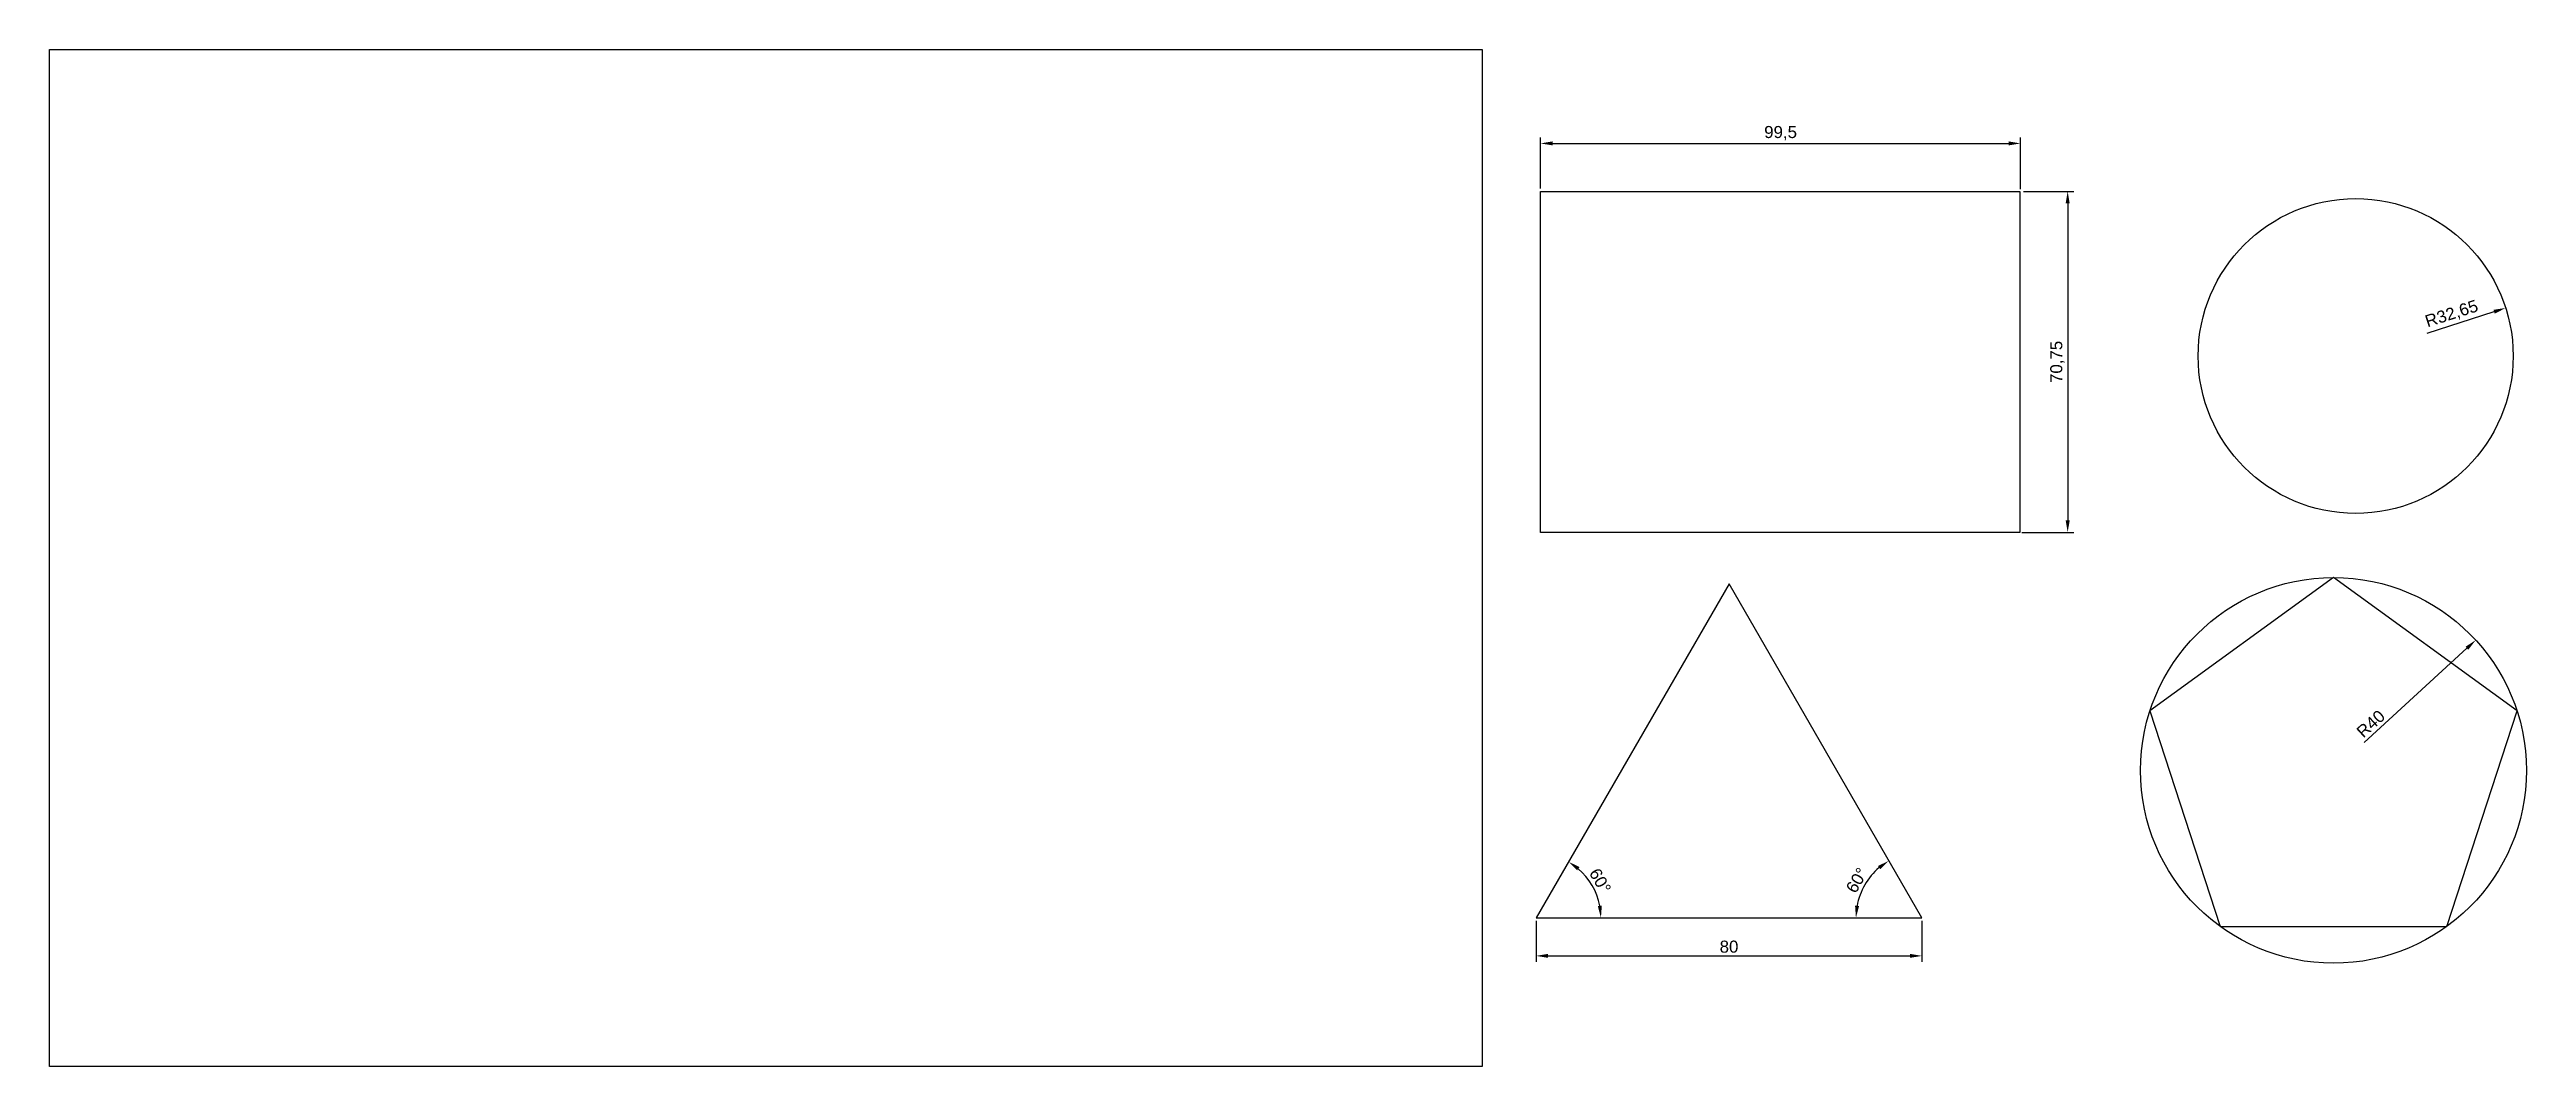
# Model space of a CAD drawing. Header units: millimetres. Extents: x 0 to 513, y -1 to 210.
import ezdxf

# ---------------------------------------------------------------- set-up
doc = ezdxf.new("R2010")
doc.units = ezdxf.units.MM
doc.layers.add('Layer1', color=30, linetype='Continuous', lineweight=30)
doc.layers.add('Layer2', color=41, linetype='Continuous')
doc.styles.get("Standard").update_dxf_attribs({"font": 'arial.ttf'})
doc.dimstyles.new('ISO-25', dxfattribs={"dimtxt": 2.5, "dimasz": 2.5, "dimexe": 1.25, "dimexo": 0.625, "dimtad": 1, "dimtxsty": 'Standard', "dimcen": 2.5, "dimadec": 0, "dimazin": 0, "dimtfac": 1, "dimtmove": 0, "dimatfit": 3, "dimfxl": 1, "dimarcsym": 0})

# ---------------------------------------------------------------- blocks, each defined once
blk = doc.blocks.new('*D1')
at = {"layer": 'Defpoints', "color": 0, "transparency": 16777216}
for p in [(408.58, 190.52), (309.08, 180.58), (408.58, 180.39)]:
    blk.add_point(p, dxfattribs=at)
at = {"layer": 'Layer2', "color": 0, "lineweight": -2, "transparency": 16777216}
for p, q in [((309.08, 181.2), (309.08, 191.77)), ((311.58, 190.52), (406.08, 190.52)), ((408.58, 181.01), (408.58, 191.77))]:
    blk.add_line(p, q, dxfattribs=at)
at = {"layer": 'Layer2', "color": 0, "transparency": 16777216}
for points in [[(311.58, 190.94), (311.58, 190.11), (309.08, 190.52)], [(406.08, 190.94), (406.08, 190.11), (408.58, 190.52)]]:
    blk.add_solid(points, dxfattribs=at)
at = {"layer": 'Layer2', "color": 0, "transparency": 16777216, "insert": (358.83, 192.65), "char_height": 2.5, "attachment_point": 5}
blk.add_mtext('99,5', dxfattribs=at)
blk = doc.blocks.new('*D2')
at = {"layer": 'Defpoints', "color": 0, "transparency": 16777216}
for p in [(408.58, 180.58), (408.2, 109.83), (418.34, 109.83)]:
    blk.add_point(p, dxfattribs=at)
at = {"layer": 'Layer2', "color": 0, "lineweight": -2, "transparency": 16777216}
for p, q in [((409.2, 180.58), (419.59, 180.58)), ((418.34, 178.08), (418.34, 112.33)), ((408.83, 109.83), (419.59, 109.83))]:
    blk.add_line(p, q, dxfattribs=at)
at = {"layer": 'Layer2', "color": 0, "transparency": 16777216}
for points in [[(417.92, 178.08), (418.76, 178.08), (418.34, 180.58)], [(417.92, 112.33), (418.76, 112.33), (418.34, 109.83)]]:
    blk.add_solid(points, dxfattribs=at)
at = {"layer": 'Layer2', "color": 0, "transparency": 16777216, "insert": (416.21, 145.2), "char_height": 2.5, "attachment_point": 5, "rotation": 90}
blk.add_mtext('70,75', dxfattribs=at)
blk = doc.blocks.new('*D3')
at = {"layer": 'Defpoints', "color": 0, "transparency": 16777216}
for p in [(308.14, 29.88), (388.14, 29.88), (388.14, 21.99)]:
    blk.add_point(p, dxfattribs=at)
at = {"layer": 'Layer2', "color": 0, "lineweight": -2, "transparency": 16777216}
for p, q in [((308.14, 29.26), (308.14, 20.74)), ((388.14, 29.26), (388.14, 20.74)), ((310.64, 21.99), (385.64, 21.99))]:
    blk.add_line(p, q, dxfattribs=at)
at = {"layer": 'Layer2', "color": 0, "transparency": 16777216}
for points in [[(310.64, 22.41), (310.64, 21.58), (308.14, 21.99)], [(385.64, 22.41), (385.64, 21.58), (388.14, 21.99)]]:
    blk.add_solid(points, dxfattribs=at)
at = {"layer": 'Layer2', "color": 0, "transparency": 16777216, "insert": (348.14, 23.89), "char_height": 2.5, "attachment_point": 5}
blk.add_mtext('80', dxfattribs=at)
blk = doc.blocks.new('*D4')
at = {"layer": 'Defpoints', "color": 0, "transparency": 16777216}
for p in [(348.14, 99.16), (320.78, 34.48), (308.14, 29.88), (308.14, 29.88), (388.14, 29.88)]:
    blk.add_point(p, dxfattribs=at)
at = {"layer": 'Layer2', "color": 0, "lineweight": -2, "transparency": 16777216}
blk.add_arc((308.14, 29.88), 13.44, 10.6693, 49.3307, dxfattribs=at)
at = {"layer": 'Layer2', "color": 0, "transparency": 16777216}
for points in [[(316.66, 39.74), (317.15, 40.42), (314.86, 41.52)], [(321.77, 32.41), (320.94, 32.33), (321.59, 29.88)]]:
    blk.add_solid(points, dxfattribs=at)
at = {"layer": 'Layer2', "color": 0, "transparency": 16777216, "insert": (321.43, 37.55), "char_height": 2.5, "attachment_point": 5, "rotation": 300}
blk.add_mtext('60°', dxfattribs=at)
blk = doc.blocks.new('*D5')
at = {"layer": 'Defpoints', "color": 0, "transparency": 16777216}
for p in [(348.14, 99.16), (377.66, 38.68), (308.14, 29.88), (388.14, 29.88), (388.14, 29.88)]:
    blk.add_point(p, dxfattribs=at)
at = {"layer": 'Layer2', "color": 0, "lineweight": -2, "transparency": 16777216}
blk.add_arc((388.14, 29.88), 13.69, 130.4775, 169.5225, dxfattribs=at)
at = {"layer": 'Layer2', "color": 0, "transparency": 16777216}
for points in [[(379.02, 40.63), (379.5, 39.95), (381.3, 41.74)], [(375.1, 32.33), (374.27, 32.41), (374.45, 29.88)]]:
    blk.add_solid(points, dxfattribs=at)
at = {"layer": 'Layer2', "color": 0, "transparency": 16777216, "insert": (374.64, 37.68), "char_height": 2.5, "attachment_point": 5, "rotation": 60}
blk.add_mtext('60°', dxfattribs=at)
blk = doc.blocks.new('*D6')
at = {"color": 0, "lineweight": -2, "transparency": 16777216}
blk.add_line((492.85, 151.17), (506.76, 155.62), dxfattribs=at)
at = {"color": 0, "transparency": 16777216}
blk.add_solid([(506.63, 156.01), (506.88, 155.22), (509.14, 156.38)], dxfattribs=at)
at = {"layer": 'Defpoints', "color": 0, "transparency": 16777216}
for p in [(509.14, 156.38), (478.04, 146.42)]:
    blk.add_point(p, dxfattribs=at)
at = {"color": 0, "transparency": 16777216, "insert": (497.97, 155.04), "char_height": 2.5, "attachment_point": 5, "rotation": 17.7584}
blk.add_mtext('R32,65', dxfattribs=at)
blk = doc.blocks.new('*D7')
at = {"color": 0, "lineweight": -2, "transparency": 16777216}
blk.add_line((479.79, 66.28), (501.09, 85.8), dxfattribs=at)
at = {"color": 0, "transparency": 16777216}
blk.add_solid([(500.81, 86.11), (501.37, 85.49), (502.93, 87.49)], dxfattribs=at)
at = {"layer": 'Defpoints', "color": 0, "transparency": 16777216}
for p in [(502.93, 87.49), (473.44, 60.46)]:
    blk.add_point(p, dxfattribs=at)
at = {"color": 0, "transparency": 16777216, "insert": (481.17, 70.12), "char_height": 2.5, "attachment_point": 5, "rotation": 42.5023}
blk.add_mtext('R40', dxfattribs=at)

msp = doc.modelspace()

# ---------------------------------------------------------------- linework, layer by layer
for p, q in [((0, 0), (0, 210)), ((296.998, 209.046), (296.998, -0.954))]:
    msp.add_line(p, q)
at = {"color": 7}
for p, q in [((348.142, 99.162), (308.142, 29.88)), ((388.142, 29.88), (348.142, 99.162)), ((308.142, 29.88), (388.142, 29.88))]:
    msp.add_line(p, q, dxfattribs=at)
msp.add_lwpolyline([(309.081, 180.575), (408.39, 180.575), (408.39, 109.826), (309.081, 109.826)], close=True)
msp.add_lwpolyline([(473.443, 100.463), (435.4, 72.824), (449.931, 28.102), (496.954, 28.102), (511.485, 72.824)], close=True, dxfattribs=at)
msp.add_circle((478.042, 146.422), 32.65, dxfattribs=at)
at = {"color": 41}
msp.add_circle((473.443, 60.463), 40, dxfattribs=at)
at = {"layer": 'Layer1'}
msp.add_lwpolyline([(0, 210), (296.998, 210), (296.998, -0.954), (0, -0.954)], close=True, dxfattribs=at)

# ---------------------------------------------------------------- dimensions: what is measured, and where the dimension line sits
at = {"color": 41}
for center, mpoint, picture, middle in [((478.042, 146.422), (509.137, 156.381), '*D6', (498.614, 153.011)), ((473.443, 60.463), (502.932, 87.488), '*D7', (482.454, 68.721))]:
    dim = msp.add_radius_dim(center=center, mpoint=mpoint, dimstyle='ISO-25', dxfattribs=at)
    dim.commit()
    dim.dimension.update_dxf_attribs({"geometry": picture, "text_midpoint": middle, "dimtype": 164})
at = {"layer": 'Layer2', "color": 41}
for base, p1, p2, picture, middle in [((408.578, 190.522), (309.081, 180.575), (408.578, 180.388), '*D1', (358.83, 192.649)), ((388.142, 21.993), (308.142, 29.88), (388.142, 29.88), '*D3', (348.142, 23.894))]:
    dim = msp.add_linear_dim(base=base, p1=p1, p2=p2, dimstyle='ISO-25', dxfattribs=at)
    dim.commit()
    dim.dimension.update_dxf_attribs({"geometry": picture, "text_midpoint": middle})
dim = msp.add_linear_dim(base=(418.34, 109.826), p1=(408.578, 180.575), p2=(408.203, 109.826), angle=90, dimstyle='ISO-25', dxfattribs=at)
dim.commit()
dim.dimension.update_dxf_attribs({"geometry": '*D2', "text_midpoint": (416.213, 145.201)})
for base, line1, picture, middle in [((320.777, 34.479), ((348.142, 99.162), (308.142, 29.88)), '*D4', (321.433, 37.553)), ((377.655, 38.68), ((388.142, 29.88), (348.142, 99.162)), '*D5', (374.64, 37.676))]:
    dim = msp.add_angular_dim_2l(base=base, line1=line1, line2=((308.142, 29.88), (388.142, 29.88)), dimstyle='ISO-25', dxfattribs=at)
    dim.commit()
    dim.dimension.update_dxf_attribs({"geometry": picture, "text_midpoint": middle})

doc.saveas('drawing.dxf')
